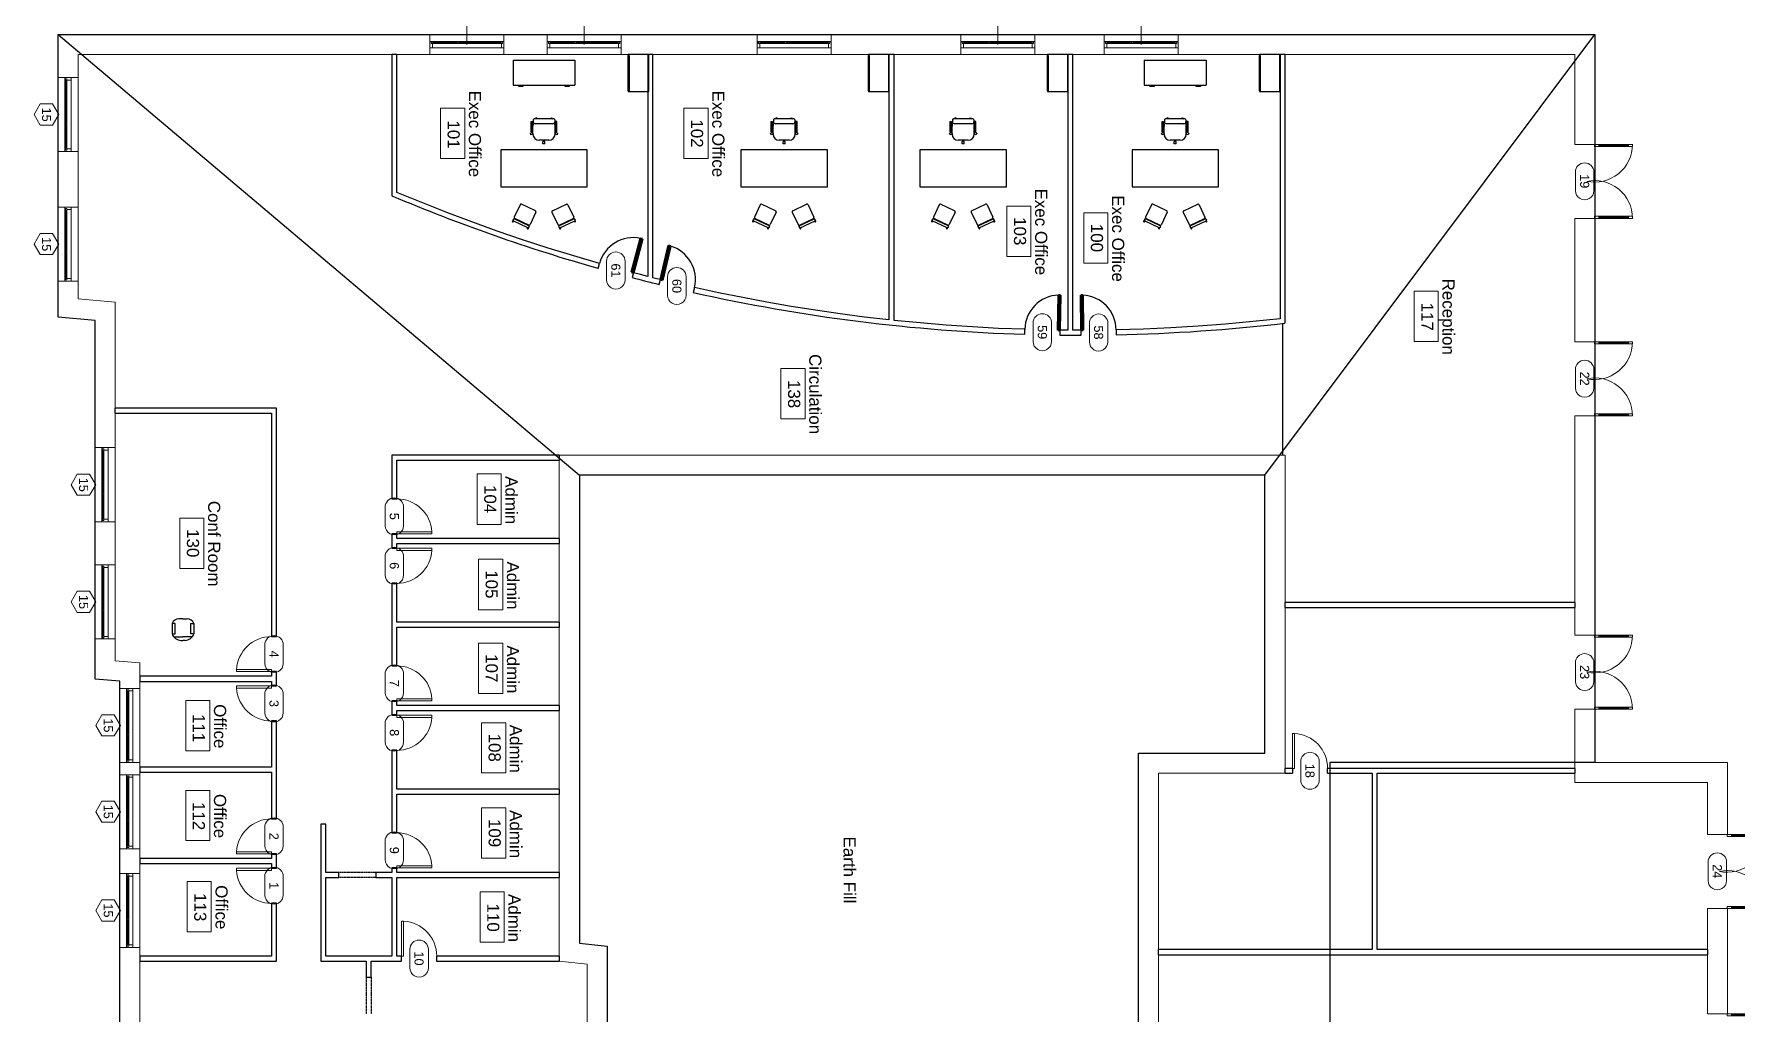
# Model space of a CAD drawing. Header units: inches. Extents: x -4858 to 2593, y -3513 to 2619.
# Drawn here: x -1562 to 93, y 767 to 1720 of the extents above; entities that cross this region are included whole.
import ezdxf

# ---------------------------------------------------------------- set-up
doc = ezdxf.new("R2010")
doc.units = ezdxf.units.IN
doc.header["$MEASUREMENT"] = 0
doc.linetypes.add('Overhead', pattern=[0.15625, 0.09375, -0.0625])
for name, color, linetype, lineweight in [('A-AREA', 32, 'Continuous', 30), ('A-AREA-IDEN', 2, 'Continuous', 9), ('A-DOOR', 31, 'Continuous', 30), ('A-DOOR-GLAZ', 31, 'Continuous', 50), ('A-DOOR-IDEN', 31, 'Continuous', 9), ('A-GENM', 13, 'Continuous', 30), ('A-GLAZ', 151, 'Continuous', 30), ('A-GLAZ-IDEN', 152, 'Continuous', 9), ('A-WALL', 113, 'Continuous', 13), ('I-FURN', 30, 'Continuous', 30), ('I-WALL', 2, 'Continuous', 30)]:
    doc.layers.add(name, color=color, linetype=linetype, lineweight=lineweight)
doc.styles.add('Arial_1', font='Arial.ttf', dxfattribs={"height": 8.851796})
doc.styles.add('Arial_2', font='Arial.ttf', dxfattribs={"height": 11.802395})

# ---------------------------------------------------------------- blocks, each defined once
blk = doc.blocks.new('Single-Flush - 34_ x 80_-100133-Level 1 New')
at = {"layer": 'A-DOOR', "lineweight": 20}
for p, q in [((15, 2.4), (15, 36.4)), ((17, 36.4), (15, 36.4)), ((17, 2.4), (17, 36.4)), ((17, 2.4), (15, 2.4))]:
    blk.add_line(p, q, dxfattribs=at)
at = {"layer": 'A-DOOR', "lineweight": 9}
blk.add_arc((17, 2.4), 34.1, 93.3657, 180, dxfattribs=at)
blk = doc.blocks.new('Single-Flush - 34_ x 80_-100157-Level 1 New')
at = {"layer": 'A-DOOR', "lineweight": 20}
for p, q in [((15, -2.4), (15, -36.4)), ((17, -2.4), (15, -2.4)), ((17, -2.4), (17, -36.4)), ((17, -36.4), (15, -36.4))]:
    blk.add_line(p, q, dxfattribs=at)
at = {"layer": 'A-DOOR', "lineweight": 9}
blk.add_arc((17, -2.4), 34.1, 180, 266.6343, dxfattribs=at)
blk = doc.blocks.new('Opening-Arched - 36_ x 84_-103394-Level 1 New')
at = {"layer": 'A-GENM', "linetype": 'Overhead'}
for p, q in [((-18.3, 2.4), (17.7, 2.4)), ((-18.3, -2.4), (17.7, -2.4))]:
    blk.add_line(p, q, dxfattribs=at)
blk = doc.blocks.new('Double-Glass 1 - 72_ x 84_-106700-Level 1 New')
at = {"layer": 'A-DOOR', "lineweight": 20}
for p, q in [((-36, 42.6), (-36, 46.6)), ((-36, 46.6), (-34, 46.6)), ((-36, 42.6), (-34, 42.6)), ((-34, 42.6), (-34, 46.6)), ((34, 42.6), (34, 46.6)), ((36, 46.6), (34, 46.6)), ((34, 42.6), (36, 42.6)), ((36, 42.6), (36, 46.6)), ((-36, 13.8), (-34, 13.8)), ((-36, 9.8), (-36, 13.8)), ((-36, 9.8), (-34, 9.8)), ((-34, 9.8), (-34, 13.8)), ((36, 13.8), (34, 13.8)), ((34, 9.8), (34, 13.8)), ((36, 9.8), (34, 9.8)), ((36, 9.8), (36, 13.8))]:
    blk.add_line(p, q, dxfattribs=at)
at = {"layer": 'A-DOOR', "lineweight": 9}
for p, q in [((-36, 13.8), (-36, 42.6)), ((-34, 13.8), (-34, 42.6)), ((34, 13.8), (34, 42.6)), ((36, 13.8), (36, 42.6))]:
    blk.add_line(p, q, dxfattribs=at)
for centre, start, end in [((-36, 9.8), 347.9595, 90.0327), ((36, 9.8), 89.9942, 192.0461)]:
    blk.add_arc(centre, 36.8, start, end, dxfattribs=at)
at = {"layer": 'A-DOOR-GLAZ'}
for p, q in [((-35, 42.6), (-35, 13.8)), ((35, 13.8), (35, 42.6))]:
    blk.add_line(p, q, dxfattribs=at)
blk = doc.blocks.new('Golden Proportion - Wood 6_w-135343-Level 1 New')
at = {"layer": 'A-GLAZ', "lineweight": 20}
for p, q in [((-34.8, 3), (-36, 3)), ((-34.8, 1), (-34.8, 3)), ((-32.8, 2.5), (-34.8, 2.5)), ((-34.8, 2.5), (-34.8, 1)), ((-34.8, 1), (-32.8, 1)), ((-33.5, 1), (-34.8, 1)), ((-33.5, -3), (-33.5, 1)), ((-32.8, 1), (-32.8, 2.5)), ((-7.5, 2.5), (-9.5, 2.5)), ((-9.5, 2.5), (-9.5, 1)), ((-9.5, 1), (-7.5, 1)), ((-7.5, 1), (-7.5, 2.5)), ((34.7, 2.5), (32.7, 2.5)), ((32.7, 2.5), (32.7, 1)), ((32.7, 1), (34.7, 1)), ((34.7, 1), (33.5, 1)), ((33.5, 1), (33.5, -3)), ((34.7, 3), (34.7, 1)), ((36, 3), (34.7, 3)), ((34.7, 1), (34.7, 2.5)), ((-36, -3), (-33.5, -3)), ((33.5, -3), (36, -3))]:
    blk.add_line(p, q, dxfattribs=at)
at = {"layer": 'A-GLAZ', "lineweight": 9}
for p, q in [((34.7, 3), (-34.8, 3)), ((-32.8, 2.5), (-9.5, 2.5)), ((-9.5, 1), (-32.8, 1)), ((-7.5, 2.5), (32.7, 2.5)), ((32.7, 1), (-7.5, 1)), ((-33.5, -3), (33.5, -3))]:
    blk.add_line(p, q, dxfattribs=at)
at = {"layer": 'A-GLAZ', "lineweight": 30}
for p, q in [((-9.5, 2), (-32.8, 2)), ((-32.8, 2), (-32.8, 1.5)), ((-32.8, 1.5), (-9.5, 1.5)), ((-9.5, 1.5), (-9.5, 2)), ((32.7, 2), (-7.5, 2)), ((-7.5, 2), (-7.5, 1.5)), ((-7.5, 1.5), (32.7, 1.5)), ((32.7, 1.5), (32.7, 2))]:
    blk.add_line(p, q, dxfattribs=at)
blk = doc.blocks.new('Single-Flush - 34_ x 80_-V1-Level 1 New')
at = {"layer": 'A-DOOR', "color": 10, "lineweight": 50}
for p, q in [((15, -2.4), (15, -36.4)), ((17, -2.4), (15, -2.4)), ((17, -2.4), (17, -36.4)), ((17, -36.4), (15, -36.4))]:
    blk.add_line(p, q, dxfattribs=at)
at = {"layer": 'A-DOOR', "color": 50, "lineweight": 30}
blk.add_arc((17, -2.4), 34.1, 180, 266.6343, dxfattribs=at)
blk = doc.blocks.new('Single-Flush - 34_ x 80_-V2-Level 1 New')
at = {"layer": 'A-DOOR', "color": 10, "lineweight": 50}
for p, q in [((15, 2.4), (15, 36.4)), ((17, 36.4), (15, 36.4)), ((17, 2.4), (17, 36.4)), ((17, 2.4), (15, 2.4))]:
    blk.add_line(p, q, dxfattribs=at)
at = {"layer": 'A-DOOR', "color": 50, "lineweight": 30}
blk.add_arc((17, 2.4), 34.1, 93.3657, 180, dxfattribs=at)
blk = doc.blocks.new('Desk-Executive - Desk-Executive-124460-Level 1 New')
at = {"layer": 'I-FURN', "color": 50}
for p, q in [((-37.1, 18), (-37.1, -18)), ((46.9, 18), (-37.1, 18)), ((46.9, -18), (46.9, 18)), ((-37.1, -18), (46.9, -18))]:
    blk.add_line(p, q, dxfattribs=at)
blk = doc.blocks.new('Chair-Executive - Chair-Executive-124059-Level 1 New')
at = {"layer": 'I-FURN', "color": 50}
for p, q in [((-7.7, 4), (-7.1, 5.9)), ((-7.7, 4), (-5.6, 3.3)), ((-7.1, 5.9), (-5.2, 5.1)), ((-6.9, 2.7), (-6.9, -7.3)), ((-6.9, 2.7), (-5.7, 2.7)), ((-5.7, 2.7), (-5.7, -7.3)), ((-5.6, 3.3), (-5.2, 4.1)), ((-5.2, 5.1), (-5.2, -2.6)), ((0.8, 11.1), (10.3, 11.1)), ((4.6, 14.4), (4.6, 12.1)), ((4.6, 14.4), (6.6, 14.4)), ((4.6, 12.1), (6.6, 12.1)), ((5.3, 12.1), (5.3, 11.1)), ((5.3, 12.1), (5.8, 12.1)), ((5.3, 11.1), (5.8, 11.1)), ((5.8, 12.1), (5.8, 11.1)), ((6.6, 14.4), (6.6, 12.1)), ((16.3, 5.3), (18.2, 5.9)), ((16.3, 5.1), (16.3, -2.6)), ((16.7, 3.3), (16.3, 4.5)), ((18.8, 4), (16.7, 3.3)), ((16.8, 2.7), (16.8, -7.3)), ((18.1, 2.7), (16.8, 2.7)), ((18.1, 2.7), (18.1, -7.3)), ((18.2, 5.9), (18.8, 4)), ((-6.9, -7.3), (-5.7, -7.3)), ((-4.9, -8.7), (-4.9, -7)), ((-3.9, -9.7), (15, -9.7)), ((-1.6, -10.9), (-3.3, -9.7)), ((-2.9, -5), (14, -5)), ((-0.8, -9.7), (-1.6, -10.9)), ((11.9, -9.7), (12.7, -10.9)), ((12.7, -10.9), (14.3, -9.7)), ((16, -8.7), (16, -7)), ((18.1, -7.3), (16.8, -7.3))]:
    blk.add_line(p, q, dxfattribs=at)
for centre, radius, start, end in [((0.8, 5.1), 6, 90, 180), ((10.3, 5.1), 6, 0, 90), ((1.8, -2.6), 7, 180, 206.1658), ((-2.9, -7), 2, 90, 180), ((-3.9, -8.7), 0.993, 180, 270), ((14, -7), 2, 0, 90), ((15, -8.7), 0.993, 270, 0), ((9.3, -2.6), 7, 333.8316, 0)]:
    blk.add_arc(centre, radius, start, end, dxfattribs=at)
blk = doc.blocks.new('Chair-Breuer - Chair-Breuer-124905-Level 1 New')
at = {"layer": 'I-FURN', "color": 50}
for p, q in [((-8.5, 8.5), (-8.5, -5)), ((-7.5, 9.5), (7.5, 9.5)), ((8.5, 8.5), (8.5, -5)), ((-8.5, -6.9), (-8.5, -8.2)), ((-8, -6.4), (8, -6.4)), ((-8, -8.7), (8, -8.7)), ((-7.5, -6), (7.5, -6)), ((8.5, -6.9), (8.5, -8.2))]:
    blk.add_line(p, q, dxfattribs=at)
for centre, radius, start, end in [((-7.5, 8.5), 1, 90, 180), ((7.5, 8.5), 1, 0, 90), ((-8, -9.1), 0.593, 360, 180), ((-8, -9.1), 0.593, 180, 360), ((-7.5, -5), 1, 180, 270), ((-8, -6.9), 0.5, 90, 180), ((-8, -8.2), 0.5, 180, 270), ((8, -9.1), 0.593, 360, 180), ((8, -9.1), 0.593, 180, 360), ((7.5, -5), 1, 270, 360), ((8, -6.9), 0.5, 0, 90), ((8, -8.2), 0.5, 270, 0)]:
    blk.add_arc(centre, radius, start, end, dxfattribs=at)
blk = doc.blocks.new('Chair-Breuer - Chair-Breuer-125046-Level 1 New')
at = {"layer": 'I-FURN', "color": 50}
for p, q in [((-8.5, 6.9), (-8.5, 8.2)), ((-8.5, -8.5), (-8.5, 5)), ((-8, 8.7), (8, 8.7)), ((-8, 6.4), (8, 6.4)), ((-7.5, 6), (7.5, 6)), ((8.5, 6.9), (8.5, 8.2)), ((8.5, -8.5), (8.5, 5)), ((-7.5, -9.5), (7.5, -9.5))]:
    blk.add_line(p, q, dxfattribs=at)
for centre, radius, start, end in [((-8, 9.1), 0.593, 0, 180), ((-8, 9.1), 0.593, 180, 0), ((-8, 8.2), 0.5, 90, 180), ((-8, 6.9), 0.5, 180, 270), ((-7.5, 5), 1, 90, 180), ((8, 9.1), 0.593, 0, 180), ((8, 9.1), 0.593, 180, 0), ((7.5, 5), 1, 0, 90), ((8, 8.2), 0.5, 360, 90), ((8, 6.9), 0.5, 270, 360), ((-7.5, -8.5), 1, 180, 270), ((7.5, -8.5), 1, 270, 360)]:
    blk.add_arc(centre, radius, start, end, dxfattribs=at)
blk = doc.blocks.new('Cabinet File - Lateral 4 Drawer - 36_ x 20_ x 48_-125858-Level 1 New')
at = {"layer": 'I-FURN', "color": 50}
for p, q in [((-25.1, -26.8), (-25.1, -46.8)), ((10.9, -26.8), (-25.1, -26.8)), ((10.9, -46.8), (10.9, -26.8)), ((-25.1, -46.8), (10.9, -46.8)), ((-24.3, -46), (10.2, -46)), ((-24.3, -46.8), (-24.3, -46)), ((10.2, -46.8), (-24.3, -46.8)), ((10.2, -46), (10.2, -46.8))]:
    blk.add_line(p, q, dxfattribs=at)
blk = doc.blocks.new('Credenza - 60_ x 24_-125565-Level 1 New')
at = {"layer": 'I-FURN', "color": 50}
for p, q in [((-27.7, 12.2), (-27.7, -11.8)), ((-27.7, 12.2), (32.3, 12.2)), ((32.3, 12.2), (32.3, -11.8)), ((-27.7, -11.8), (32.3, -11.8)), ((-22.2, -12.1), (-21.9, -12.1)), ((-22.2, -13.1), (-22.2, -12.1)), ((-18.2, -13.1), (-22.2, -13.1)), ((-21.9, -12.1), (-21.9, -12.8)), ((-21.9, -12.8), (-18.4, -12.8)), ((-18.4, -12.1), (-18.2, -12.1)), ((-18.4, -12.8), (-18.4, -12.1)), ((-18.2, -12.1), (-18.2, -13.1)), ((22.8, -12.1), (23.1, -12.1)), ((22.8, -13.1), (22.8, -12.1)), ((26.8, -13.1), (22.8, -13.1)), ((23.1, -12.1), (23.1, -12.8)), ((23.1, -12.8), (26.6, -12.8)), ((26.6, -12.1), (26.8, -12.1)), ((26.6, -12.8), (26.6, -12.1)), ((26.8, -12.1), (26.8, -13.1))]:
    blk.add_line(p, q, dxfattribs=at)
blk = doc.blocks.new('OfficeChair - OfficeChair-132399-Level 1 New')
at = {"layer": 'I-FURN', "color": 50}
for p, q in [((-10.6, -5.7), (-10.6, 4.3)), ((-10.6, 4.3), (-7.5, 4.3)), ((-9, 7.3), (0, 7.3)), ((-7.5, 4.3), (-7.5, -5.9)), ((-2, 10.6), (0, 10.6)), ((2, 10.6), (0, 10.6)), ((9, 7.3), (0, 7.3)), ((10.6, 4.3), (7.5, 4.3)), ((7.5, 4.3), (7.5, -5.9)), ((10.6, -5.7), (10.6, 4.3)), ((-7.5, -5.9), (-10.6, -5.9)), ((0, -10.4), (-4, -10.4)), ((0, -10.4), (4, -10.4)), ((7.5, -5.9), (10.6, -5.9))]:
    blk.add_line(p, q, dxfattribs=at)
for centre, radius, start, end in [((-2, 1.6), 9, 90, 162.9101), ((2, 1.6), 9, 17.0899, 90), ((-4, -3.4), 7, 199.3988, 270), ((4, -3.4), 7, 270, 340.6012)]:
    blk.add_arc(centre, radius, start, end, dxfattribs=at)
blk = doc.blocks.new('Golden Proportion - Wood 6_w-V3-Level 1 New')
at = {"layer": 'A-GLAZ', "lineweight": 20}
for p, q in [((-34.8, 3), (-36, 3)), ((-36, 3), (-36, -3)), ((-34.8, 1), (-34.8, 3)), ((-32.8, 2.5), (-34.8, 2.5)), ((-34.8, 2.5), (-34.8, 1)), ((-34.8, 1), (-32.8, 1)), ((-33.5, 1), (-34.8, 1)), ((-33.5, -3), (-33.5, 1)), ((-32.8, 1), (-32.8, 2.5)), ((-7.5, 2.5), (-9.5, 2.5)), ((-9.5, 2.5), (-9.5, 1)), ((-9.5, 1), (-7.5, 1)), ((-7.5, 1), (-7.5, 2.5)), ((34.7, 2.5), (32.7, 2.5)), ((32.7, 2.5), (32.7, 1)), ((32.7, 1), (34.7, 1)), ((34.7, 1), (33.5, 1)), ((33.5, 1), (33.5, -3)), ((34.7, 3), (34.7, 1)), ((36, 3), (34.7, 3)), ((34.7, 1), (34.7, 2.5)), ((36, -3), (36, 3)), ((-36, -3), (-33.5, -3)), ((33.5, -3), (36, -3))]:
    blk.add_line(p, q, dxfattribs=at)
at = {"layer": 'A-GLAZ', "lineweight": 9}
for p, q in [((34.7, 3), (-34.8, 3)), ((-32.8, 2.5), (-9.5, 2.5)), ((-9.5, 1), (-32.8, 1)), ((-7.5, 2.5), (32.7, 2.5)), ((32.7, 1), (-7.5, 1)), ((-33.5, -3), (33.5, -3))]:
    blk.add_line(p, q, dxfattribs=at)
at = {"layer": 'A-GLAZ', "lineweight": 30}
for p, q in [((-9.5, 2), (-32.8, 2)), ((-32.8, 2), (-32.8, 1.5)), ((-32.8, 1.5), (-9.5, 1.5)), ((-9.5, 1.5), (-9.5, 2)), ((32.7, 2), (-7.5, 2)), ((-7.5, 2), (-7.5, 1.5)), ((-7.5, 1.5), (32.7, 1.5)), ((32.7, 1.5), (32.7, 2))]:
    blk.add_line(p, q, dxfattribs=at)
blk = doc.blocks.new('Door Tag - Door Tag-41184-Level 1 New')
at = {"layer": 'A-DOOR-IDEN'}
for p, q in [((-0.09375, 0.09375), (0.09375, 0.09375)), ((-0.09375, -0.09375), (0.09375, -0.09375))]:
    blk.add_line(p, q, dxfattribs=at)
for centre, start, end in [((-0.09375, 0), 90, 270), ((0.09375, 0), 270, 90)]:
    blk.add_arc(centre, 0.09375, start, end, dxfattribs=at)
blk = doc.blocks.new('Window Tag - Window Tag-41068-Level 1 New')
at = {"layer": 'A-GLAZ-IDEN'}
for p, q in [((0, 0.125), (-0.107, 0.062)), ((-0.107, 0.062), (-0.107, -0.062)), ((0, 0.125), (0.107, 0.062)), ((0.107, 0.062), (0.107, -0.062)), ((-0.107, -0.062), (0, -0.125)), ((0, -0.125), (0.107, -0.062))]:
    blk.add_line(p, q, dxfattribs=at)
blk = doc.blocks.new('Town Hall Room Tag - Town Hall Room Tag-137634-Level 1 New')
at = {"layer": 'A-AREA-IDEN'}
for p, q in [((-0.282, -0.124), (-0.282, 0.12)), ((-0.282, 0.12), (0.228, 0.12)), ((0.228, 0.12), (0.228, -0.124)), ((0.228, -0.124), (-0.282, -0.124))]:
    blk.add_line(p, q, dxfattribs=at)

msp = doc.modelspace()

# ---------------------------------------------------------------- linework, layer by layer
at = {"layer": 'A-AREA'}
for p, q in [((-1539.1, 1719.2), (-1032.3, 1290.7)), ((-348.7, 1438.2), (-348.7, 1310.2))]:
    msp.add_line(p, q, dxfattribs=at)
at = {"layer": 'A-AREA-IDEN'}
for p, q in [((-616.7, 1503.3), (-616.7, 1552.2)), ((-616.7, 1552.2), (-593.3, 1552.2)), ((-593.3, 1552.2), (-593.3, 1503.3)), ((-593.3, 1503.3), (-616.7, 1503.3)), ((-1131.7, 1242.8), (-1131.7, 1291.8)), ((-1131.7, 1291.8), (-1108.2, 1291.8)), ((-1108.2, 1291.8), (-1108.2, 1242.8)), ((-1420.7, 1199.9), (-1420.7, 1248.8)), ((-1420.7, 1248.8), (-1397.2, 1248.8)), ((-1397.2, 1248.8), (-1397.2, 1199.9)), ((-1108.2, 1242.8), (-1131.7, 1242.8)), ((-1130.3, 1159.8), (-1130.3, 1208.8)), ((-1130.3, 1208.8), (-1106.8, 1208.8)), ((-1106.8, 1208.8), (-1106.8, 1159.8)), ((-1397.2, 1199.9), (-1420.7, 1199.9)), ((-1106.8, 1159.8), (-1130.3, 1159.8)), ((-1130.3, 1078.3), (-1130.3, 1127.2)), ((-1130.3, 1127.2), (-1106.8, 1127.2)), ((-1106.8, 1127.2), (-1106.8, 1078.3)), ((-1106.8, 1078.3), (-1130.3, 1078.3)), ((-1415, 1022.5), (-1415, 1071.4)), ((-1415, 1071.4), (-1391.5, 1071.4)), ((-1391.5, 1071.4), (-1391.5, 1022.5)), ((-1127.4, 1001), (-1127.4, 1049.9)), ((-1127.4, 1049.9), (-1103.9, 1049.9)), ((-1103.9, 1049.9), (-1103.9, 1001)), ((-1391.5, 1022.5), (-1415, 1022.5)), ((-1103.9, 1001), (-1127.4, 1001)), ((-1415, 935.2), (-1415, 984.1)), ((-1415, 984.1), (-1391.5, 984.1)), ((-1391.5, 984.1), (-1391.5, 935.2)), ((-1127.4, 918), (-1127.4, 967)), ((-1127.4, 967), (-1103.9, 967)), ((-1103.9, 967), (-1103.9, 918)), ((-1391.5, 935.2), (-1415, 935.2)), ((-1103.9, 918), (-1127.4, 918)), ((-1413.6, 846.5), (-1413.6, 895.4)), ((-1413.6, 895.4), (-1390.1, 895.4)), ((-1390.1, 895.4), (-1390.1, 846.5)), ((-1128.8, 836.5), (-1128.8, 885.4)), ((-1128.8, 885.4), (-1105.4, 885.4)), ((-1105.4, 885.4), (-1105.4, 836.5)), ((-1390.1, 846.5), (-1413.6, 846.5)), ((-1105.4, 836.5), (-1128.8, 836.5))]:
    msp.add_line(p, q, dxfattribs=at)
at = {"layer": 'A-GLAZ-IDEN'}
for p, q in [((-1141.6, 1709.4), (-1141.6, 1758.3)), ((-1027.6, 1709.4), (-1027.6, 1758.3)), ((-625.5, 1709.4), (-625.5, 1758.3)), ((-486, 1709.4), (-486, 1758.3))]:
    msp.add_line(p, q, dxfattribs=at)
at = {"layer": 'A-WALL'}
for p, q in [((-45.2, 1719.2), (-1539.1, 1719.2)), ((-1539.1, 1719.2), (-1539.1, 1444.3)), ((-1177.6, 1699.7), (-1177.6, 1719.2)), ((-1105.6, 1719.2), (-1105.6, 1699.7)), ((-1063.6, 1699.7), (-1063.6, 1719.2)), ((-991.6, 1719.2), (-991.6, 1699.7)), ((-859.5, 1699.7), (-859.5, 1719.2)), ((-787.5, 1719.2), (-787.5, 1699.7)), ((-661.5, 1699.7), (-661.5, 1719.2)), ((-589.5, 1719.2), (-589.5, 1699.7)), ((-522, 1699.7), (-522, 1719.2)), ((-450, 1719.2), (-450, 1699.7)), ((-45.2, 1612.4), (-45.2, 1719.2)), ((-1519.6, 1462.2), (-1519.6, 1699.7)), ((-1519.6, 1699.7), (-64.7, 1699.7)), ((-64.7, 1699.7), (-64.7, 1612.4)), ((-1539.1, 1677.4), (-1519.6, 1677.4)), ((-64.7, 1612.4), (-45.2, 1612.4)), ((-1519.6, 1605.4), (-1539.1, 1605.4)), ((-1539.1, 1551.4), (-1519.6, 1551.4)), ((-45.2, 1540.4), (-64.7, 1540.4)), ((-64.7, 1540.4), (-64.7, 1420.4)), ((-45.2, 1420.4), (-45.2, 1540.4)), ((-1519.6, 1479.4), (-1539.1, 1479.4)), ((-1483.6, 1459), (-1519.6, 1462.2)), ((-1483.6, 1110.2), (-1483.6, 1459)), ((-1539.1, 1444.3), (-1503.1, 1441.1)), ((-1503.1, 1441.1), (-1503.1, 1092.4)), ((-64.7, 1420.4), (-45.2, 1420.4)), ((-45.2, 1348.4), (-64.7, 1348.4)), ((-64.7, 1348.4), (-64.7, 1135.1)), ((-45.2, 1135.1), (-45.2, 1348.4)), ((-1503.1, 1317.4), (-1483.6, 1317.4)), ((-1051.8, 1310.2), (-1051.8, 818.1)), ((-346.3, 1310.2), (-1051.8, 1310.2)), ((-346.3, 1000.7), (-346.3, 1310.2)), ((-1032.3, 835.5), (-1032.3, 1290.7)), ((-1032.3, 1290.7), (-365.8, 1290.7)), ((-365.8, 1290.7), (-365.8, 1020.2)), ((-1483.6, 1245.4), (-1503.1, 1245.4)), ((-1503.1, 1203.4), (-1483.6, 1203.4)), ((-1483.6, 1131.4), (-1503.1, 1131.4)), ((-64.7, 1135.1), (-45.2, 1135.1)), ((-1459.6, 1108.1), (-1483.6, 1110.2)), ((-1459.6, 637), (-1459.6, 1108.1)), ((-1503.1, 1092.4), (-1479.1, 1090.3)), ((-1479.1, 1090.3), (-1479.1, 612.3)), ((-1479.1, 1083.3), (-1459.6, 1083.3)), ((-45.2, 1063.1), (-64.7, 1063.1)), ((-64.7, 1063.1), (-64.7, 991.6)), ((-45.2, 1011.1), (-45.2, 1063.1)), ((-1459.6, 1011.3), (-1479.1, 1011.3)), ((-365.8, 1020.2), (-488.8, 1020.2)), ((-488.8, 1020.2), (-488.8, 543.3)), ((83.8, 1011.1), (-45.2, 1011.1)), ((83.8, 941.3), (83.8, 1011.1)), ((-1479.1, 999.3), (-1459.6, 999.3)), ((-469.3, 1000.7), (-346.3, 1000.7)), ((-469.3, 689.1), (-469.3, 1000.7)), ((-64.7, 991.6), (64.3, 991.6)), ((64.3, 991.6), (64.3, 941.3)), ((-1459.6, 927.3), (-1479.1, 927.3)), ((64.3, 941.3), (83.8, 941.3)), ((-1479.1, 903.3), (-1459.6, 903.3)), ((83.8, 869.3), (64.3, 869.3)), ((64.3, 869.3), (64.3, 766.8)), ((83.8, 766.8), (83.8, 869.3)), ((-1459.6, 831.3), (-1479.1, 831.3)), ((-1005.3, 832.5), (-1032.3, 835.5)), ((-1005.3, 643), (-1005.3, 832.5)), ((-1051.8, 818.1), (-1024.8, 815.1)), ((-1024.8, 815.1), (-1024.8, 659.5)), ((64.3, 766.8), (83.8, 766.8))]:
    msp.add_line(p, q, dxfattribs=at)
at = {"layer": 'I-WALL'}
for p, q in [((-1214.5, 1699.7), (-1214.5, 1562.4)), ((-1209.7, 1699.7), (-1214.5, 1699.7)), ((-1209.7, 1565.6), (-1209.7, 1699.7)), ((-965.6, 1699.7), (-965.6, 1483.9)), ((-960.7, 1699.7), (-965.6, 1699.7)), ((-960.7, 1482.6), (-960.7, 1699.7)), ((-731.3, 1699.7), (-731.3, 1441.7)), ((-726.4, 1699.7), (-731.3, 1699.7)), ((-726.4, 1441.2), (-726.4, 1699.7)), ((-557.3, 1699.7), (-557.3, 1431.7)), ((-552.4, 1699.7), (-557.3, 1699.7)), ((-552.4, 1431.6), (-552.4, 1699.7)), ((-351.1, 1699.7), (-351.1, 1442.8)), ((-346.3, 1699.7), (-351.1, 1699.7)), ((-346.3, 1438.4), (-346.3, 1699.7)), ((-1013.9, 1491.8), (-1012.6, 1496.5)), ((-979.8, 1487.5), (-981.1, 1482.8)), ((-954.6, 1476.1), (-953.5, 1480.9)), ((-920.4, 1473.1), (-921.5, 1468.3)), ((-701, 1438.7), (-726.4, 1441.2)), ((-351.1, 1442.8), (-377.6, 1440)), ((-675.6, 1436.5), (-701, 1438.7)), ((-650.1, 1434.8), (-675.6, 1436.5)), ((-624.7, 1433.4), (-650.1, 1434.8)), ((-599.2, 1432.5), (-624.7, 1433.4)), ((-599.3, 1427.6), (-599.2, 1432.5)), ((-565.2, 1431.7), (-565.3, 1426.9)), ((-544.4, 1426.8), (-544.5, 1431.6)), ((-483.9, 1432.8), (-510.5, 1432)), ((-510.5, 1432), (-510.4, 1427.1)), ((-457.3, 1433.9), (-483.9, 1432.8)), ((-430.7, 1435.5), (-457.3, 1433.9)), ((-404.1, 1437.5), (-430.7, 1435.5)), ((-377.6, 1440), (-404.1, 1437.5)), ((-1326.7, 1355.8), (-1483.6, 1355.8)), ((-1483.6, 1350.9), (-1483.6, 1355.8)), ((-1483.6, 1350.9), (-1331.6, 1350.9)), ((-1331.6, 1350.9), (-1331.6, 1133.6)), ((-1326.7, 1133.6), (-1326.7, 1355.8)), ((-1214.5, 1310.2), (-1214.5, 1267.5)), ((-1051.8, 1310.2), (-1214.5, 1310.2)), ((-1051.8, 1310.2), (-1051.8, 1305.3)), ((-1209.7, 1267.5), (-1209.7, 1305.3)), ((-1209.7, 1305.3), (-1051.8, 1305.3)), ((-1214.5, 1267.5), (-1209.7, 1267.5)), ((-1209.7, 1233.5), (-1214.5, 1233.5)), ((-1214.5, 1233.5), (-1214.5, 1219.5)), ((-1209.7, 1229), (-1209.7, 1233.5)), ((-1051.8, 1229), (-1209.7, 1229)), ((-1051.8, 1229), (-1051.8, 1224.1)), ((-1214.5, 1219.5), (-1209.7, 1219.5)), ((-1209.7, 1219.5), (-1209.7, 1224.1)), ((-1209.7, 1224.1), (-1051.8, 1224.1)), ((-1209.7, 1185.5), (-1214.5, 1185.5)), ((-1214.5, 1185.5), (-1214.5, 1105.1)), ((-1209.7, 1147.8), (-1209.7, 1185.5)), ((-64.7, 1166.8), (-346.3, 1166.8)), ((-346.3, 1161.9), (-346.3, 1166.8)), ((-346.3, 1161.9), (-64.7, 1161.9)), ((-64.7, 1166.8), (-64.7, 1161.9)), ((-1051.8, 1147.8), (-1209.7, 1147.8)), ((-1209.7, 1105.1), (-1209.7, 1142.9)), ((-1209.7, 1142.9), (-1051.8, 1142.9)), ((-1051.8, 1147.8), (-1051.8, 1142.9)), ((-1331.6, 1133.6), (-1326.7, 1133.6)), ((-1331.6, 1095), (-1459.6, 1095)), ((-1459.6, 1095), (-1459.6, 1090.1)), ((-1326.7, 1099.6), (-1331.6, 1099.6)), ((-1331.6, 1099.6), (-1331.6, 1095)), ((-1326.7, 1085.6), (-1326.7, 1099.6)), ((-1214.5, 1105.1), (-1209.7, 1105.1)), ((-1459.6, 1090.1), (-1331.6, 1090.1)), ((-1331.6, 1090.1), (-1331.6, 1085.6)), ((-1331.6, 1085.6), (-1326.7, 1085.6)), ((-1209.7, 1071.1), (-1214.5, 1071.1)), ((-1214.5, 1071.1), (-1214.5, 1057.1)), ((-1209.7, 1066.6), (-1209.7, 1071.1)), ((-1051.8, 1066.6), (-1209.7, 1066.6)), ((-1209.7, 1057.1), (-1209.7, 1061.7)), ((-1209.7, 1061.7), (-1051.8, 1061.7)), ((-1051.8, 1066.6), (-1051.8, 1061.7)), ((-1326.7, 1051.6), (-1331.6, 1051.6)), ((-1331.6, 1051.6), (-1331.6, 1006.6)), ((-1326.7, 956.3), (-1326.7, 1051.6)), ((-1214.5, 1057.1), (-1209.7, 1057.1)), ((-1209.7, 1023.1), (-1214.5, 1023.1)), ((-1214.5, 1023.1), (-1214.5, 942.7)), ((-1209.7, 985.4), (-1209.7, 1023.1)), ((-1331.6, 1006.6), (-1459.6, 1006.6)), ((-1459.6, 1006.6), (-1459.6, 1001.7)), ((-1459.6, 1001.7), (-1331.6, 1001.7)), ((-1331.6, 1001.7), (-1331.6, 956.3)), ((-339, 1005.5), (-346.3, 1005.5)), ((-346.3, 1000.7), (-346.3, 1005.5)), ((-346.3, 1000.7), (-339, 1000.7)), ((-339, 1005.5), (-339, 1000.7)), ((-64.7, 1005.5), (-305, 1005.5)), ((-305, 1000.7), (-305, 1005.5)), ((-305, 1000.7), (-261.5, 1000.7)), ((-261.5, 1000.7), (-261.5, 829.2)), ((-256.6, 829.2), (-256.6, 1000.7)), ((-256.6, 1000.7), (-64.7, 1000.7)), ((-64.7, 1005.5), (-64.7, 1000.7)), ((-1051.8, 985.4), (-1209.7, 985.4)), ((-1209.7, 942.7), (-1209.7, 980.5)), ((-1209.7, 980.5), (-1051.8, 980.5)), ((-1051.8, 985.4), (-1051.8, 980.5)), ((-1331.6, 956.3), (-1326.7, 956.3)), ((-1283.6, 951.3), (-1283.6, 818.1)), ((-1278.7, 951.3), (-1283.6, 951.3)), ((-1278.7, 904.2), (-1278.7, 951.3)), ((-1214.5, 942.7), (-1209.7, 942.7)), ((-1331.6, 917.8), (-1459.6, 917.8)), ((-1459.6, 917.8), (-1459.6, 912.9)), ((-1459.6, 912.9), (-1331.6, 912.9)), ((-1326.7, 922.3), (-1331.6, 922.3)), ((-1331.6, 922.3), (-1331.6, 917.8)), ((-1331.6, 912.9), (-1331.6, 908.3)), ((-1326.7, 908.3), (-1326.7, 922.3)), ((-1331.6, 908.3), (-1326.7, 908.3)), ((-1266.1, 904.2), (-1278.7, 904.2)), ((-1278.7, 823), (-1278.7, 899.3)), ((-1278.7, 899.3), (-1266.1, 899.3)), ((-1266.1, 899.3), (-1266.1, 904.2)), ((-1214.5, 904.2), (-1230.1, 904.2)), ((-1230.1, 904.2), (-1230.1, 899.3)), ((-1230.1, 899.3), (-1214.5, 899.3)), ((-1209.7, 908.7), (-1214.5, 908.7)), ((-1214.5, 908.7), (-1214.5, 904.2)), ((-1214.5, 899.3), (-1214.5, 823)), ((-1209.7, 904.2), (-1209.7, 908.7)), ((-1051.8, 904.2), (-1209.7, 904.2)), ((-1209.7, 823), (-1209.7, 899.3)), ((-1209.7, 899.3), (-1051.8, 899.3)), ((-1051.8, 904.2), (-1051.8, 899.3)), ((-1326.7, 874.3), (-1331.6, 874.3)), ((-1331.6, 874.3), (-1331.6, 823)), ((-1326.7, 818.1), (-1326.7, 874.3)), ((-261.5, 829.2), (-469.3, 829.2)), ((-469.3, 824.3), (-469.3, 829.2)), ((64.3, 829.2), (-256.6, 829.2)), ((64.3, 829.2), (64.3, 824.3)), ((-1331.6, 823), (-1459.6, 823)), ((-1459.6, 823), (-1459.6, 818.1)), ((-1459.6, 818.1), (-1326.7, 818.1)), ((-1283.6, 818.1), (-1239.5, 818.1)), ((-1214.5, 823), (-1278.7, 823)), ((-1239.5, 818.1), (-1239.5, 802.5)), ((-1234.6, 818.1), (-1205.1, 818.1)), ((-1234.6, 802.5), (-1234.6, 818.1)), ((-1205.1, 823), (-1209.7, 823)), ((-1205.1, 818.1), (-1205.1, 823)), ((-1051.8, 823), (-1171.1, 823)), ((-1171.1, 823), (-1171.1, 818.1)), ((-1171.1, 818.1), (-1051.8, 818.1)), ((-1051.8, 823), (-1051.8, 818.1)), ((-469.3, 824.3), (64.3, 824.3)), ((-1239.5, 802.5), (-1234.6, 802.5))]:
    msp.add_line(p, q, dxfattribs=at)
at = {"layer": 'I-WALL', "flags": 128}
for points in [[(-1012.6, 1496.5), (-1037.7, 1503.8), (-1062.6, 1511.5), (-1087.5, 1519.6), (-1112.2, 1528), (-1136.8, 1536.9), (-1161.2, 1546.1), (-1185.5, 1555.7), (-1209.7, 1565.6)], [(-965.6, 1483.9), (-972.7, 1485.7), (-979.8, 1487.5)], [(-953.5, 1480.9), (-957.1, 1481.7), (-960.7, 1482.6)], [(-731.3, 1441.7), (-755.1, 1444.4), (-778.9, 1447.5), (-802.6, 1451), (-826.3, 1454.7), (-849.9, 1458.8), (-873.5, 1463.3), (-897, 1468), (-920.4, 1473.1)], [(-557.3, 1431.7), (-561.2, 1431.7), (-565.2, 1431.7)], [(-544.5, 1431.6), (-548.5, 1431.6), (-552.4, 1431.6)]]:
    msp.add_lwpolyline(points, dxfattribs=at)
at = {"layer": 'I-WALL'}
for start, end in [(247.0597, 254.1723), (255.3083, 256.2197), (257.3558, 268.2253), (269.3613, 270.0572), (271.1932, 276.694)]:
    msp.add_arc((-546.2, 3141.6), 1714.8, start, end, dxfattribs=at)

# ---------------------------------------------------------------- block references
at = {"layer": 'A-AREA-IDEN', "xscale": 95.99999999999994, "yscale": 95.99999999999994, "zscale": 95.99999999999994, "rotation": 270}
for p in [(-1155.3, 1620.4), (-918.7, 1620.4), (-530, 1518.7), (-208.8, 1442.5), (-824.4, 1367.4)]:
    msp.add_blockref('Town Hall Room Tag - Town Hall Room Tag-137634-Level 1 New', p, dxfattribs=at)
at = {"layer": 'A-DOOR'}
for name, p, rotation in [('Double-Glass 1 - 72_ x 84_-106700-Level 1 New', (-55.1, 1576.4), 270), ('Single-Flush - 34_ x 80_-V2-Level 1 New', (-996.8, 1489.7), 344.7402875377365), ('Single-Flush - 34_ x 80_-V1-Level 1 New', (-937.5, 1474.6), 166.7877367713404), ('Single-Flush - 34_ x 80_-V2-Level 1 New', (-582.2, 1429.7), 358.7932778767839), ('Single-Flush - 34_ x 80_-V1-Level 1 New', (-527.5, 1429.4), 180.625169726797), ('Double-Glass 1 - 72_ x 84_-106700-Level 1 New', (-55.1, 1384.4), 270), ('Single-Flush - 34_ x 80_-100133-Level 1 New', (-1212.1, 1250.5), 270), ('Single-Flush - 34_ x 80_-100157-Level 1 New', (-1212.1, 1202.5), 89.99999999999999), ('Single-Flush - 34_ x 80_-100157-Level 1 New', (-1329.1, 1116.6), 270), ('Double-Glass 1 - 72_ x 84_-106700-Level 1 New', (-55.1, 1099.1), 270), ('Single-Flush - 34_ x 80_-100133-Level 1 New', (-1212.1, 1088.1), 270), ('Single-Flush - 34_ x 80_-100133-Level 1 New', (-1329.1, 1068.6), 89.99999999999999), ('Single-Flush - 34_ x 80_-100157-Level 1 New', (-1212.1, 1040.1), 89.99999999999999), ('Single-Flush - 34_ x 80_-100157-Level 1 New', (-1329.1, 939.3), 270), ('Single-Flush - 34_ x 80_-100133-Level 1 New', (-1212.1, 925.7), 270), ('Double-Glass 1 - 72_ x 84_-106700-Level 1 New', (73.9, 905.3), 270), ('Single-Flush - 34_ x 80_-100133-Level 1 New', (-1329.1, 891.3), 89.99999999999999), ('Single-Flush - 34_ x 80_-100157-Level 1 New', (-1188.1, 820.5), 179.9999999999999), ('Double-Glass 1 - 72_ x 84_-106700-Level 1 New', (73.9, 730.8), 270)]:
    msp.add_blockref(name, p, dxfattribs=dict(at, rotation=rotation))
at = {"layer": 'A-DOOR', "xscale": -1}
msp.add_blockref('Single-Flush - 34_ x 80_-100133-Level 1 New', (-322, 1003.1), dxfattribs=at)
at = {"layer": 'A-DOOR-IDEN', "yscale": 95.99999999999994, "zscale": 95.99999999999994, "rotation": 270}
for p, xscale in [((-55, 1576.4), 95.99999999999994), ((-996.8, 1489.7), 95.99999999999994), ((-937.5, 1474.6), 95.99999999999994), ((-582.2, 1429.7), 95.99999999999994), ((-527.5, 1429.4), 95.99999999999994), ((-55, 1384.4), 95.99999999999994), ((-1212.1, 1250.5), 95.99999999999994), ((-1212.1, 1202.5), 95.99999999999994), ((-1329.1, 1116.6), 95.99999999999994), ((-55, 1099.1), 95.99999999999994), ((-1212.1, 1088.1), 95.99999999999994), ((-1329.1, 1068.6), 95.99999999999994), ((-1212.1, 1040.1), 95.99999999999994), ((-322, 1003.1), -95.99999999999994), ((-1329.1, 939.3), 95.99999999999994), ((-1212.1, 925.7), 95.99999999999994), ((74, 905.3), 95.99999999999994), ((-1329.1, 891.3), 95.99999999999994), ((-1188.1, 820.5), 95.99999999999994)]:
    msp.add_blockref('Door Tag - Door Tag-41184-Level 1 New', p, dxfattribs=dict(at, xscale=xscale))
at = {"layer": 'A-GENM'}
for p, rotation in [((-1248.4, 901.7), 180), ((-1237, 784.2), 270)]:
    msp.add_blockref('Opening-Arched - 36_ x 84_-103394-Level 1 New', p, dxfattribs=dict(at, rotation=rotation))
at = {"layer": 'A-GLAZ'}
for name, p in [('Golden Proportion - Wood 6_w-V3-Level 1 New', (-1141.6, 1709.4)), ('Golden Proportion - Wood 6_w-V3-Level 1 New', (-1027.6, 1709.4)), ('Golden Proportion - Wood 6_w-135343-Level 1 New', (-823.5, 1709.4)), ('Golden Proportion - Wood 6_w-135343-Level 1 New', (-625.5, 1709.4)), ('Golden Proportion - Wood 6_w-135343-Level 1 New', (-486, 1709.4))]:
    msp.add_blockref(name, p, dxfattribs=at)
at = {"layer": 'A-GLAZ', "rotation": 89.99999999999999}
for p in [(-1529.4, 1641.4), (-1529.4, 1515.4), (-1493.4, 1281.4), (-1493.4, 1167.4), (-1469.4, 1047.3), (-1469.4, 963.3), (-1469.4, 867.3)]:
    msp.add_blockref('Golden Proportion - Wood 6_w-135343-Level 1 New', p, dxfattribs=at)
at = {"layer": 'A-GLAZ-IDEN', "xscale": 95.99999999999994, "yscale": 95.99999999999994, "zscale": 95.99999999999994, "rotation": 270}
for p in [(-1550.4, 1641.4), (-1550.4, 1515.4), (-1514.4, 1281.4), (-1514.4, 1167.4), (-1490.4, 1047.3), (-1490.4, 963.3), (-1490.4, 867.3)]:
    msp.add_blockref('Window Tag - Window Tag-41068-Level 1 New', p, dxfattribs=at)
at = {"layer": 'I-FURN'}
for p in [(-1069, 1681.9), (-455.4, 1681.9)]:
    msp.add_blockref('Credenza - 60_ x 24_-125565-Level 1 New', p, dxfattribs=at)
for name, p, rotation in [('Cabinet File - Lateral 4 Drawer - 36_ x 20_ x 48_-125858-Level 1 New', (-938, 1674.6), 270), ('Cabinet File - Lateral 4 Drawer - 36_ x 20_ x 48_-125858-Level 1 New', (-704.5, 1674.6), 270), ('Cabinet File - Lateral 4 Drawer - 36_ x 20_ x 48_-125858-Level 1 New', (-530.5, 1674.6), 270), ('Cabinet File - Lateral 4 Drawer - 36_ x 20_ x 48_-125858-Level 1 New', (-324.4, 1674.6), 270), ('Chair-Executive - Chair-Executive-124059-Level 1 New', (-1061.1, 1627.4), 179.9999999999999), ('Chair-Executive - Chair-Executive-124059-Level 1 New', (-827.6, 1627.4), 179.9999999999999), ('Chair-Executive - Chair-Executive-124059-Level 1 New', (-653.6, 1627.4), 179.9999999999999), ('Chair-Executive - Chair-Executive-124059-Level 1 New', (-447.5, 1627.4), 179.9999999999999), ('Desk-Executive - Desk-Executive-124460-Level 1 New', (-1061.8, 1589.2), 180), ('Desk-Executive - Desk-Executive-124460-Level 1 New', (-828.3, 1589.2), 180), ('Desk-Executive - Desk-Executive-124460-Level 1 New', (-654.3, 1589.2), 180), ('Desk-Executive - Desk-Executive-124460-Level 1 New', (-448.1, 1589.2), 180), ('Chair-Breuer - Chair-Breuer-125046-Level 1 New', (-1085.8, 1542.4), 155), ('Chair-Breuer - Chair-Breuer-124905-Level 1 New', (-1047.6, 1542.4), 24.99999999999971), ('Chair-Breuer - Chair-Breuer-125046-Level 1 New', (-852.3, 1542.4), 155), ('Chair-Breuer - Chair-Breuer-124905-Level 1 New', (-814.1, 1542.4), 24.99999999999971), ('Chair-Breuer - Chair-Breuer-125046-Level 1 New', (-678.3, 1542.4), 155), ('Chair-Breuer - Chair-Breuer-124905-Level 1 New', (-640.1, 1542.4), 24.99999999999971), ('Chair-Breuer - Chair-Breuer-125046-Level 1 New', (-472.1, 1542.4), 155), ('Chair-Breuer - Chair-Breuer-124905-Level 1 New', (-433.9, 1542.4), 24.99999999999971), ('OfficeChair - OfficeChair-132399-Level 1 New', (-1417.6, 1140.6), 179.9999999999999)]:
    msp.add_blockref(name, p, dxfattribs=dict(at, rotation=rotation))

# ---------------------------------------------------------------- texts
at = {"layer": 'A-AREA-IDEN', "style": 'Arial_2'}
for s, height, p in [('Exec Office', 11.802, (-1139.7, 1664.7)), ('Exec Office', 11.802, (-903.1, 1664.7)), ('101', 11.8, (-1160.4, 1635.7)), ('102', 11.8, (-923.8, 1636.7)), ('Exec Office', 11.802, (-589.2, 1569.4)), ('Exec Office', 11.802, (-514.4, 1562.9)), ('103', 11.8, (-609.8, 1541.6)), ('100', 11.8, (-535, 1535.1)), ('104', 11.8, (-1124.8, 1281.1)), ('Admin', 11.8, (-1104.2, 1289.7)), ('105', 11.8, (-1123.4, 1198.2)), ('Admin', 11.8, (-1102.7, 1206.7)), ('107', 11.8, (-1123.4, 1116.6)), ('Admin', 11.8, (-1102.7, 1125.1)), ('Office', 11.8, (-1387.5, 1067.9)), ('111', 11.8, (-1408.1, 1058.4)), ('Admin', 11.8, (-1099.9, 1047.9)), ('108', 11.8, (-1120.5, 1039.3)), ('Office', 11.8, (-1387.5, 980.6)), ('112', 11.8, (-1408.1, 972.8)), ('Admin', 11.8, (-1099.9, 964.9)), ('109', 11.8, (-1120.5, 956.3)), ('113', 11.8, (-1406.7, 884.2)), ('Office', 11.8, (-1386, 891.9)), ('Admin', 11.8, (-1101.3, 883.3)), ('110', 11.8, (-1121.9, 874.1))]:
    msp.add_text(s, height=height, rotation=270, dxfattribs=at).set_placement(p)
at = {"layer": 'A-AREA-IDEN', "insert": (-763.7, 906.7), "char_height": 11.8, "width": 92.592, "attachment_point": 2, "rotation": 270, "line_spacing_factor": 0.938532, "style": 'Arial_2', "bg_fill": 3, "box_fill_scale": 1.25, "bg_fill_color": 0, "bg_fill_transparency": 0}
msp.add_mtext('Earth Fill', dxfattribs=at)
at = {"layer": 'A-DOOR-IDEN', "char_height": 8.85, "attachment_point": 2, "rotation": 270, "line_spacing_factor": 0.938532, "style": 'Arial_1'}
for s, insert, width in [('19', (-50.6, 1576.5), 16.416), ('61', (-992.4, 1489.7), 16.416), ('60', (-933.1, 1474.6), 16.416), ('59', (-577.8, 1429.7), 16.416), ('58', (-523.1, 1429.4), 16.416), ('22', (-50.6, 1384.5), 16.416), ('5', (-1207.7, 1250.6), 8.208), ('6', (-1207.7, 1202.6), 8.208), ('4', (-1324.7, 1116.6), 8.208), ('23', (-50.6, 1099.1), 16.416), ('7', (-1207.7, 1088.2), 8.208), ('3', (-1324.7, 1068.6), 8.208), ('8', (-1207.7, 1040.2), 8.208), ('18', (-317.6, 1003.1), 16.416), ('2', (-1324.7, 939.4), 8.208), ('9', (-1207.7, 925.8), 8.208), ('24', (78.4, 905.4), 16.416), ('1', (-1324.7, 891.4), 8.208), ('10', (-1183.7, 820.6), 16.416)]:
    msp.add_mtext(s, dxfattribs=dict(at, insert=insert, width=width))
at = {"layer": 'A-GLAZ-IDEN', "char_height": 8.85, "width": 16.416, "attachment_point": 2, "rotation": 270, "line_spacing_factor": 0.938532, "style": 'Arial_1'}
for insert in [(-1545.8, 1641.3), (-1545.8, 1515.3), (-1509.8, 1281.3), (-1509.8, 1167.3), (-1485.8, 1047.3), (-1485.8, 963.3), (-1485.8, 867.3)]:
    msp.add_mtext('15', dxfattribs=dict(at, insert=insert))

# ---------------------------------------------------------------- next in the draw order: texts
at = {"layer": 'A-AREA-IDEN', "attachment_point": 2, "rotation": 270, "line_spacing_factor": 0.938532, "style": 'Arial_2', "bg_fill": 3, "box_fill_scale": 1.25, "bg_fill_color": 0, "bg_fill_transparency": 0}
for s, insert, char_height, width in [('Reception', (-181.4, 1444.7), 11.8, 88.416), ('Circulation', (-797, 1369.5), 11.802, 92.592), ('Conf Room', (-1381.4, 1224), 11.8, 99.216)]:
    msp.add_mtext(s, dxfattribs=dict(at, insert=insert, char_height=char_height, width=width))

# ---------------------------------------------------------------- next in the draw order: texts
at = {"layer": 'A-AREA-IDEN', "style": 'Arial_2'}
msp.add_text('130', height=11.8, rotation=270, dxfattribs=at).set_placement((-1413.8, 1238.2))
at = {"layer": 'A-AREA-IDEN', "char_height": 11.8, "width": 32.832, "attachment_point": 2, "rotation": 270, "line_spacing_factor": 0.938532, "style": 'Arial_2', "bg_fill": 3, "box_fill_scale": 1.25, "bg_fill_color": 0, "bg_fill_transparency": 0}
for s, insert in [('117', (-202.1, 1444.7)), ('138', (-817.6, 1369.5))]:
    msp.add_mtext(s, dxfattribs=dict(at, insert=insert))

# ---------------------------------------------------------------- next in the draw order: linework, layer by layer
at = {"layer": 'A-AREA'}
msp.add_line((-365.8, 1290.7), (-45.2, 1719.2), dxfattribs=at)
msp.add_lwpolyline([(-1503.1, 1441.1), (-1539.1, 1444.3), (-1539.1, 1719.2), (-45.2, 1719.2), (-45.2, 1011.1), (-302.8, 1011.1), (-302.8, 669.6), (-488.8, 669.6), (-488.8, 1020.2), (-365.8, 1020.2), (-365.8, 1290.7), (-1032.3, 1290.7), (-1032.3, 835.5), (-1005.3, 832.5), (-1005.3, 643), (-1254.1, 600.5), (-1254.1, 666.3), (-1479.1, 612.3), (-1479.1, 1090.3), (-1503.1, 1092.4)], close=True, dxfattribs=at)

doc.saveas('drawing.dxf')
